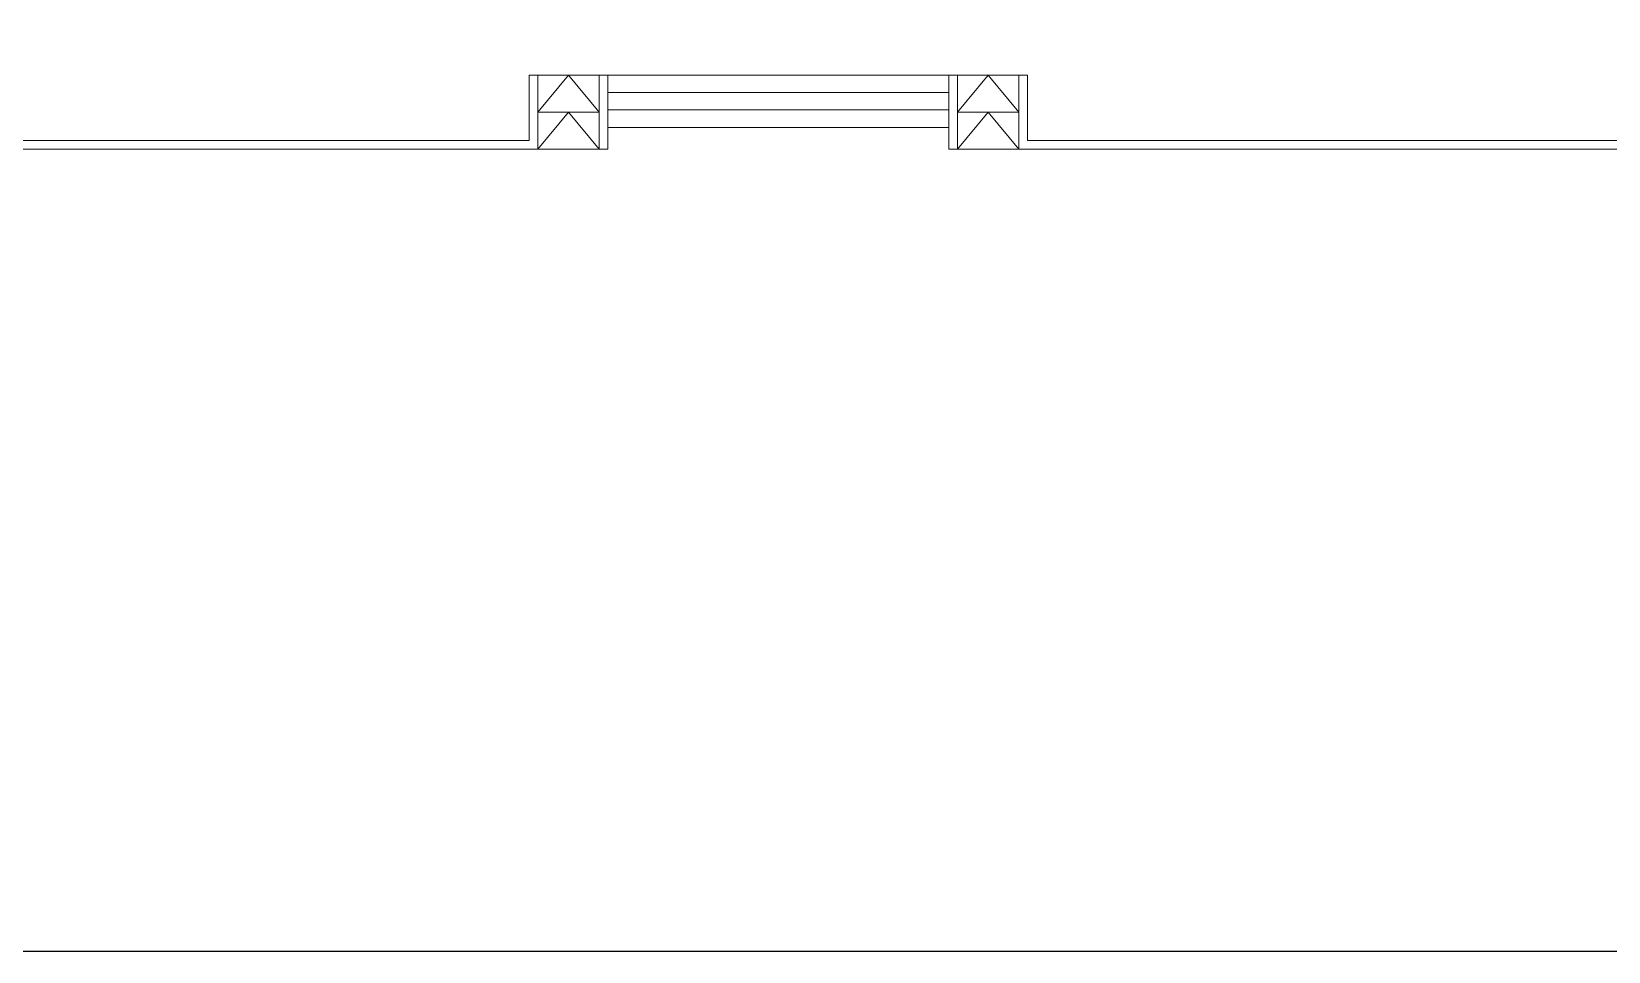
# Model space of a CAD drawing. Extents: x -15 to 31698, y 0 to 29135.
# Drawn here: x 18.99 to 46.05, y 313.16 to 328.95 of the extents above; entities that cross this region are included whole.
import ezdxf

# ---------------------------------------------------------------- set-up
doc = ezdxf.new("R2010")
doc.units = 0
doc.header["$LTSCALE"] = 0.15
doc.layers.add('0 ARCH', color=252, linetype='Continuous')
doc.layers.add('bound', color=252, linetype='Continuous')
doc.layers.add('anal', color=252, linetype='Continuous', lineweight=20)

# ---------------------------------------------------------------- blocks, each defined once
blk = doc.blocks.new('ARCH')
at = {"layer": 'anal'}
for p, q in [((36.075, 328.2), (27.525, 328.2)), ((27.525, 327.075), (27.525, 328.2)), ((27.675, 327.562), (28.2, 328.2)), ((27.675, 326.925), (27.675, 328.2)), ((28.2, 328.2), (28.725, 327.562)), ((28.725, 328.2), (28.725, 326.925)), ((28.875, 328.2), (28.875, 326.925)), ((34.725, 328.2), (34.725, 326.925)), ((34.875, 327.562), (35.4, 328.2)), ((34.875, 328.2), (34.875, 326.925)), ((35.4, 328.2), (35.925, 327.562)), ((35.925, 326.925), (35.925, 328.2)), ((36.075, 327.075), (36.075, 328.2)), ((34.725, 327.9), (28.875, 327.9)), ((27.675, 327.562), (28.725, 327.562)), ((28.2, 327.562), (27.675, 326.925)), ((28.2, 327.562), (28.725, 326.925)), ((34.725, 327.6), (28.875, 327.6)), ((34.875, 326.925), (35.4, 327.562)), ((34.875, 327.562), (35.925, 327.562)), ((35.4, 327.562), (35.925, 326.925)), ((34.725, 327.3), (28.875, 327.3)), ((28.875, 326.925), (5.325, 326.925)), ((27.525, 327.075), (5.475, 327.075)), ((28.725, 326.925), (27.675, 326.925)), ((28.875, 326.925), (28.725, 326.925)), ((58.275, 326.925), (34.725, 326.925)), ((34.875, 326.925), (34.725, 326.925)), ((35.925, 326.925), (34.875, 326.925)), ((58.125, 327.075), (36.075, 327.075))]:
    blk.add_line(p, q, dxfattribs=at)

msp = doc.modelspace()

# ---------------------------------------------------------------- linework, layer by layer
at = {"layer": 'bound', "color": 2}
msp.add_lwpolyline([(91.928, 377.785), (94.452, 377.785), (94.452, 313.159), (-14.968, 313.159), (-14.968, 377.527), (94.665, 377.527)], dxfattribs=at)

# ---------------------------------------------------------------- block references
at = {"layer": '0 ARCH', "color": 2}
msp.add_blockref('ARCH', (0, 0), dxfattribs=at)

doc.saveas('drawing.dxf')
